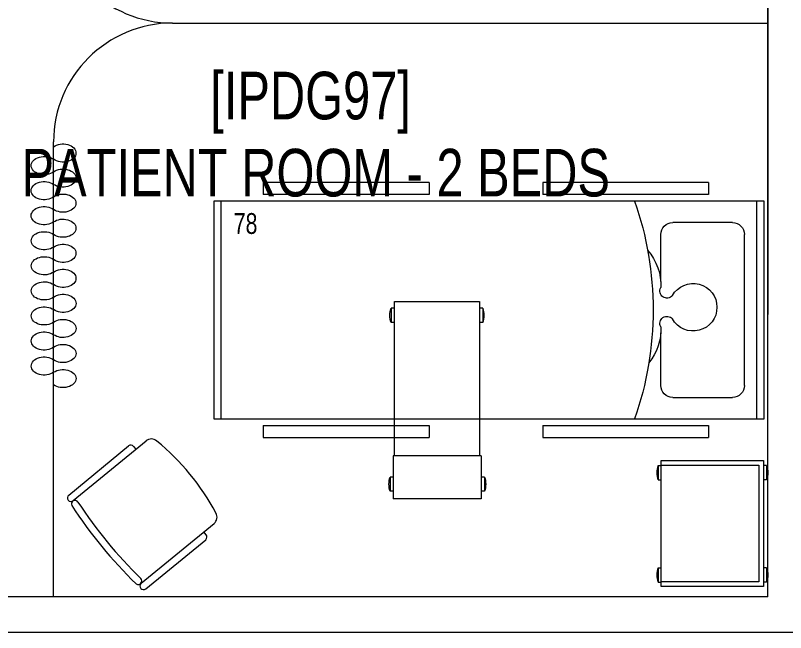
# Model space of a CAD drawing. Header units: millimetres. Extents: x 26027 to 581921, y 7230 to 233891.
# Drawn here: x 495561 to 498797, y 166210 to 168805 of the extents above; entities that cross this region are included whole.
import ezdxf

# ---------------------------------------------------------------- set-up
doc = ezdxf.new("R2010")
doc.units = ezdxf.units.MM
doc.header["$LTSCALE"] = 5
for name, color, linetype, lineweight in [('72_EGR_BASE_TEXT', 7, 'Continuous', 5), ('Medical Equipment and Furniture', 163, 'Continuous', 0), ('Medical Equipment and Furniture1', 163, 'Continuous', 5), ('Walls', 32, 'Continuous', 5)]:
    doc.layers.add(name, color=color, linetype=linetype, lineweight=lineweight)
doc.styles.add('X3G_ENTITY_257CFD', font='swisscl.ttf', dxfattribs={"height": 200})
doc.styles.add('X3G_ENTITY_2587EA', font='swisscl.ttf', dxfattribs={"height": 200})

# ---------------------------------------------------------------- blocks, each defined once
blk = doc.blocks.new('Hospital Bed')
at = {"layer": 'Medical Equipment and Furniture1'}
for p, q in [((38.338, -101.6315, 0), (38.338, -101.6815, 0)), ((38.338, -101.6315, 0), (39.0347, -101.6315, 0)), ((39.0347, -101.6315, 0), (39.0347, -101.6815, 0)), ((39.5123, -101.6315, 0), (40.209, -101.6315, 0)), ((39.5123, -101.6315, 0), (39.5123, -101.6815, 0)), ((40.209, -101.6315, 0), (40.209, -101.6815, 0)), ((38.338, -101.6815, 0), (39.0347, -101.6815, 0)), ((39.5123, -101.6815, 0), (40.209, -101.6815, 0)), ((38.105, -102.6245, 0), (38.105, -101.7101, 0)), ((38.105, -101.7101, 0), (40.4164, -101.7101, 0)), ((38.135, -102.6245, 0), (38.135, -101.7101, 0)), ((40.3864, -101.7101, 0), (40.3864, -102.6245, 0)), ((40.4164, -101.7101, 0), (40.4164, -102.6245, 0)), ((38.2374, -101.7997, 0), (38.4887, -101.7997, 0)), ((38.1874, -102.485, 0), (38.1874, -101.8497, 0)), ((38.5387, -102.0476, 0), (38.5387, -101.8497, 0)), ((38.5387, -102.485, 0), (38.5387, -102.264, 0)), ((38.4887, -102.535, 0), (38.2374, -102.535, 0)), ((40.4164, -102.6245, 0), (38.105, -102.6245, 0)), ((38.338, -102.6532, 0), (38.338, -102.7032, 0)), ((39.0347, -102.6532, 0), (38.338, -102.6532, 0)), ((39.0347, -102.6532, 0), (39.0347, -102.7032, 0)), ((40.209, -102.6532, 0), (39.5123, -102.6532, 0)), ((39.5123, -102.6532, 0), (39.5123, -102.7032, 0)), ((40.209, -102.6532, 0), (40.209, -102.7032, 0)), ((39.0347, -102.7032, 0), (38.338, -102.7032, 0)), ((40.209, -102.7032, 0), (39.5123, -102.7032, 0))]:
    blk.add_line(p, q, dxfattribs=at)
at = {"layer": 'Medical Equipment and Furniture1', "elevation": 0}
for points in [[(38.6489, -102.6245), (38.6489, -102.6245), (38.6489, -102.6245), (38.6489, -102.6245), (38.6489, -102.6245), (38.6489, -102.6245), (38.6489, -102.6245), (38.6489, -102.6245), (38.6489, -102.6245), (38.6489, -102.6245), (38.6489, -102.6245), (38.6489, -102.6245), (38.6489, -102.6245), (38.6489, -102.6245), (38.6489, -102.6245), (38.6489, -102.6245), (38.6489, -102.6245), (38.6489, -102.6245), (38.6489, -102.6245), (38.6489, -102.6245), (38.6489, -102.6245), (38.6489, -102.6245), (38.6489, -102.6245), (38.6489, -102.6245), (38.6489, -102.6245), (38.6489, -102.6245), (38.6489, -102.6245), (38.6489, -102.6245), (38.6489, -102.6245), (38.6489, -102.6245), (38.6489, -102.6245), (38.6489, -102.6245), (38.6489, -102.6245), (38.6489, -102.6245), (38.6489, -102.6245), (38.6489, -102.6245), (38.6489, -102.6245), (38.6489, -102.6245), (38.6489, -102.6245), (38.6489, -102.6245), (38.6489, -102.6245), (38.6489, -102.6245), (38.6489, -102.6245), (38.6489, -102.6245), (38.6489, -102.6245), (38.6489, -102.6245), (38.6489, -102.6245), (38.6489, -102.6245), (38.6489, -102.6245), (38.6489, -102.6245), (38.6489, -102.6245), (38.6489, -102.6245), (38.6489, -102.6245), (38.6489, -102.6245), (38.6489, -102.6245), (38.6489, -102.6245), (38.6489, -102.6245), (38.6489, -102.6245), (38.6489, -102.6245), (38.6489, -102.6245), (38.6489, -102.6245), (38.6489, -102.6245), (38.6489, -102.6245), (38.6489, -102.6245), (38.6489, -102.6245), (38.6489, -102.6245), (38.6489, -102.6245), (38.6489, -102.6245), (38.6489, -102.6245), (38.6489, -102.6245), (38.6489, -102.6245), (38.6489, -102.6245), (38.6489, -102.6245), (38.6489, -102.6245), (38.6489, -102.6245), (38.6489, -102.6245), (38.6489, -102.6245), (38.6489, -102.6245), (38.6489, -102.6245), (38.6489, -102.6245), (38.6489, -102.6245), (38.6489, -102.6245), (38.6489, -102.6245), (38.6489, -102.6245), (38.6489, -102.6245), (38.6489, -102.6245), (38.6489, -102.6245), (38.6489, -102.6245), (38.6489, -102.6245), (38.6489, -102.6245), (38.6489, -102.6245), (38.6489, -102.6245), (38.6489, -102.6245), (38.6489, -102.6245), (38.6489, -102.6245), (38.6489, -102.6245), (38.6489, -102.6245), (38.6489, -102.6245), (38.6489, -102.6245), (38.6489, -102.6245), (38.6489, -102.6245), (38.6489, -102.6245), (38.6489, -102.6245), (38.6489, -102.6245), (38.6489, -102.6245), (38.6489, -102.6245), (38.6489, -102.6245), (38.6489, -102.6245), (38.6489, -102.6245), (38.6489, -102.6245), (38.6489, -102.6245), (38.6489, -102.6245), (38.6489, -102.6245), (38.6489, -102.6245), (38.6489, -102.6245), (38.6489, -102.6245), (38.6489, -102.6245), (38.6489, -102.6245), (38.6489, -102.6245), (38.6489, -102.6245), (38.6489, -102.6245), (38.6489, -102.6245), (38.6489, -102.6245), (38.6489, -102.6245), (38.6489, -102.6245), (38.6489, -102.6245), (38.6489, -102.6245), (38.6489, -102.6245), (38.6489, -102.6245), (38.6489, -102.6245), (38.6489, -102.6245), (38.6489, -102.6245), (38.6489, -102.6245), (38.6489, -102.6245), (38.6489, -102.6245), (38.6489, -102.6245), (38.6489, -102.6245), (38.6489, -102.6245), (38.6489, -102.6245), (38.6489, -102.6245), (38.6489, -102.6245), (38.6489, -102.6245), (38.6489, -102.6245), (38.6489, -102.6245), (38.6489, -102.6245), (38.6489, -102.6245), (38.6489, -102.6245), (38.6489, -102.6245), (38.6489, -102.6245), (38.6489, -102.6245), (38.6489, -102.6245), (38.6489, -102.6245), (38.6489, -102.6245), (38.6489, -102.6245), (38.6489, -102.6245), (38.6489, -102.6245), (38.6489, -102.6245), (38.6489, -102.6245), (38.6489, -102.6245), (38.6489, -102.6245), (38.6489, -102.6245), (38.6489, -102.6245), (38.6489, -102.6245), (38.6489, -102.6245), (38.6489, -102.6245), (38.6489, -102.6245), (38.6489, -102.6245), (38.6489, -102.6245), (38.6489, -102.6245), (38.6489, -102.6245), (38.6489, -102.6245), (38.6489, -102.6245), (38.6489, -102.6245), (38.6489, -102.6245), (38.6489, -102.6245), (38.6489, -102.6245), (38.6489, -102.6245), (38.6489, -102.6245), (38.6489, -102.6245), (38.6489, -102.6245), (38.6489, -102.6245), (38.6489, -102.6245), (38.6489, -102.6245), (38.6489, -102.6245), (38.6489, -102.6245), (38.6489, -102.6245), (38.6489, -102.6245), (38.6489, -102.6245), (38.6489, -102.6245), (38.6489, -102.6245), (38.6489, -102.6245), (38.6489, -102.6245), (38.6489, -102.6245), (38.6489, -102.6245), (38.6489, -102.6245), (38.6489, -102.6245), (38.6489, -102.6245), (38.6489, -102.6245), (38.6489, -102.6245), (38.6489, -102.6245), (38.6489, -102.6245), (38.6489, -102.6245), (38.6489, -102.6245), (38.6489, -102.6245), (38.6489, -102.6245), (38.6489, -102.6245), (38.6489, -102.6245), (38.6489, -102.6245), (38.6489, -102.6245), (38.6489, -102.6245), (38.6489, -102.6245), (38.6489, -102.6245), (38.6489, -102.6245), (38.6489, -102.6245), (38.6489, -102.6245), (38.6489, -102.6245), (38.6489, -102.6245), (38.6489, -102.6245), (38.6489, -102.6245)], [(38.6489, -102.6245), (38.6489, -102.6245), (38.6489, -102.6245), (38.6489, -102.6245), (38.6489, -102.6245), (38.6489, -102.6245), (38.6489, -102.6245), (38.6489, -102.6245), (38.6489, -102.6245), (38.6489, -102.6245), (38.6489, -102.6245), (38.6489, -102.6245), (38.6489, -102.6245), (38.6489, -102.6245), (38.6489, -102.6245), (38.6489, -102.6245), (38.6489, -102.6245), (38.6489, -102.6245), (38.6489, -102.6245), (38.6489, -102.6245), (38.6489, -102.6245), (38.6489, -102.6245), (38.6489, -102.6245), (38.6489, -102.6245), (38.6489, -102.6245), (38.6489, -102.6245), (38.6489, -102.6245), (38.6489, -102.6245), (38.6489, -102.6245), (38.6489, -102.6245), (38.6489, -102.6245), (38.6489, -102.6245), (38.6489, -102.6245), (38.6489, -102.6245), (38.6489, -102.6245), (38.6489, -102.6245), (38.6489, -102.6245), (38.6489, -102.6245), (38.6489, -102.6245), (38.6489, -102.6245), (38.6489, -102.6245), (38.6489, -102.6245), (38.6489, -102.6245), (38.6489, -102.6245), (38.6489, -102.6245), (38.6489, -102.6245), (38.6489, -102.6245), (38.6489, -102.6245), (38.6489, -102.6245), (38.6489, -102.6245), (38.6489, -102.6245), (38.6489, -102.6245), (38.6489, -102.6245), (38.6489, -102.6245), (38.6489, -102.6245), (38.6489, -102.6245), (38.6489, -102.6245), (38.6489, -102.6245), (38.6489, -102.6245), (38.6489, -102.6245), (38.6489, -102.6245), (38.6489, -102.6245), (38.6489, -102.6245), (38.6489, -102.6245), (38.6489, -102.6245), (38.6489, -102.6245), (38.6489, -102.6245), (38.6489, -102.6245), (38.6489, -102.6245), (38.6489, -102.6245), (38.6489, -102.6245), (38.6489, -102.6245), (38.6489, -102.6245), (38.6489, -102.6245), (38.6489, -102.6245), (38.6489, -102.6245), (38.6489, -102.6245), (38.6489, -102.6245), (38.6489, -102.6245), (38.6489, -102.6245), (38.6489, -102.6245), (38.6489, -102.6245), (38.6489, -102.6245), (38.6489, -102.6245), (38.6489, -102.6245), (38.6489, -102.6245), (38.6489, -102.6245), (38.6489, -102.6245), (38.6489, -102.6245), (38.6489, -102.6245), (38.6489, -102.6245), (38.6489, -102.6245), (38.6489, -102.6245), (38.6489, -102.6245), (38.6489, -102.6245), (38.6489, -102.6245), (38.6489, -102.6245), (38.6489, -102.6245), (38.6489, -102.6245), (38.6489, -102.6245), (38.6489, -102.6245), (38.6489, -102.6245), (38.6489, -102.6245), (38.6489, -102.6245), (38.6489, -102.6245), (38.6489, -102.6245), (38.6489, -102.6245), (38.6489, -102.6245), (38.6489, -102.6245), (38.6489, -102.6245), (38.6489, -102.6245), (38.6489, -102.6245), (38.6489, -102.6245), (38.6489, -102.6245), (38.6489, -102.6245), (38.6489, -102.6245), (38.6489, -102.6245), (38.6489, -102.6245), (38.6489, -102.6245), (38.6489, -102.6245), (38.6489, -102.6245), (38.6489, -102.6245), (38.6489, -102.6245), (38.6489, -102.6245), (38.6489, -102.6245), (38.6489, -102.6245), (38.6489, -102.6245), (38.6489, -102.6245), (38.6489, -102.6245), (38.6489, -102.6245), (38.6489, -102.6245), (38.6489, -102.6245), (38.6489, -102.6245), (38.6489, -102.6245), (38.6489, -102.6245), (38.6489, -102.6245), (38.6489, -102.6245), (38.6489, -102.6245), (38.6489, -102.6245), (38.6489, -102.6245), (38.6489, -102.6245), (38.6489, -102.6245), (38.6489, -102.6245), (38.6489, -102.6245), (38.6489, -102.6245), (38.6489, -102.6245), (38.6489, -102.6245), (38.6489, -102.6245), (38.6489, -102.6245), (38.6489, -102.6245), (38.6489, -102.6245), (38.6489, -102.6245), (38.6489, -102.6245), (38.6489, -102.6245), (38.6489, -102.6245), (38.6489, -102.6245), (38.6489, -102.6245), (38.6489, -102.6245), (38.6489, -102.6245), (38.6489, -102.6245), (38.6489, -102.6245), (38.6489, -102.6245), (38.6489, -102.6245), (38.6489, -102.6245), (38.6489, -102.6245), (38.6489, -102.6245), (38.6489, -102.6245), (38.6489, -102.6245), (38.6489, -102.6245), (38.6489, -102.6245), (38.6489, -102.6245), (38.6489, -102.6245), (38.6489, -102.6245), (38.6489, -102.6245), (38.6489, -102.6245), (38.6489, -102.6245), (38.6489, -102.6245), (38.6489, -102.6245), (38.6489, -102.6245), (38.6489, -102.6245), (38.6489, -102.6245), (38.6489, -102.6245), (38.6489, -102.6245), (38.6489, -102.6245), (38.6489, -102.6245), (38.6489, -102.6245), (38.6489, -102.6245), (38.6489, -102.6245), (38.6489, -102.6245), (38.6489, -102.6245), (38.6489, -102.6245), (38.6489, -102.6245), (38.6489, -102.6245), (38.6489, -102.6245), (38.6489, -102.6245), (38.6489, -102.6245), (38.6489, -102.6245), (38.6489, -102.6245), (38.6489, -102.6245), (38.6489, -102.6245), (38.6489, -102.6245), (38.6489, -102.6245), (38.6489, -102.6245), (38.6489, -102.6245), (38.6489, -102.6245), (38.6489, -102.6245), (38.6489, -102.6245), (38.6489, -102.6245), (38.6489, -102.6245), (38.6489, -102.6245), (38.6489, -102.6245), (38.6489, -102.6245), (38.6489, -102.6245), (38.6489, -102.6245)], [(38.6489, -102.6245), (38.6489, -102.6245), (38.6489, -102.6245), (38.6489, -102.6245), (38.6489, -102.6245), (38.6489, -102.6245), (38.6489, -102.6245), (38.6489, -102.6245), (38.6489, -102.6245), (38.6489, -102.6245), (38.6489, -102.6245), (38.6489, -102.6245), (38.6489, -102.6245), (38.6489, -102.6245), (38.6489, -102.6245), (38.6489, -102.6245), (38.6489, -102.6245), (38.6489, -102.6245), (38.6489, -102.6245), (38.6489, -102.6245), (38.6489, -102.6245), (38.6489, -102.6245), (38.6489, -102.6245), (38.6489, -102.6245), (38.6489, -102.6245), (38.6489, -102.6245), (38.6489, -102.6245), (38.6489, -102.6245), (38.6489, -102.6245), (38.6489, -102.6245), (38.6489, -102.6245), (38.6489, -102.6245), (38.6489, -102.6245), (38.6489, -102.6245), (38.6489, -102.6245), (38.6489, -102.6245), (38.6489, -102.6245), (38.6489, -102.6245), (38.6489, -102.6245), (38.6489, -102.6245), (38.6489, -102.6245), (38.6489, -102.6245), (38.6489, -102.6245), (38.6489, -102.6245), (38.6489, -102.6245), (38.6489, -102.6245), (38.6489, -102.6245), (38.6489, -102.6245), (38.6489, -102.6245), (38.6489, -102.6245), (38.6489, -102.6245), (38.6489, -102.6245), (38.6489, -102.6245), (38.6489, -102.6245), (38.6489, -102.6245), (38.6489, -102.6245), (38.6489, -102.6245), (38.6489, -102.6245), (38.6489, -102.6245), (38.6489, -102.6245), (38.6489, -102.6245), (38.6489, -102.6245), (38.6489, -102.6245), (38.6489, -102.6245), (38.6489, -102.6245), (38.6489, -102.6245), (38.6489, -102.6245), (38.6489, -102.6245), (38.6489, -102.6245), (38.6489, -102.6245), (38.6489, -102.6245), (38.6489, -102.6245), (38.6489, -102.6245), (38.6489, -102.6245), (38.6489, -102.6245), (38.6489, -102.6245), (38.6489, -102.6245), (38.6489, -102.6245), (38.6489, -102.6245), (38.6489, -102.6245), (38.6489, -102.6245), (38.6489, -102.6245), (38.6489, -102.6245), (38.6489, -102.6245), (38.6489, -102.6245), (38.6489, -102.6245), (38.6489, -102.6245), (38.6489, -102.6245), (38.6489, -102.6245), (38.6489, -102.6245), (38.6489, -102.6245), (38.6489, -102.6245), (38.6489, -102.6245), (38.6489, -102.6245), (38.6489, -102.6245), (38.6489, -102.6245), (38.6489, -102.6245), (38.6489, -102.6245), (38.6489, -102.6245), (38.6489, -102.6245), (38.6489, -102.6245), (38.6489, -102.6245), (38.6489, -102.6245), (38.6489, -102.6245), (38.6489, -102.6245), (38.6489, -102.6245), (38.6489, -102.6245), (38.6489, -102.6245), (38.6489, -102.6245), (38.6489, -102.6245), (38.6489, -102.6245), (38.6489, -102.6245), (38.6489, -102.6245), (38.6489, -102.6245), (38.6489, -102.6245), (38.6489, -102.6245), (38.6489, -102.6245), (38.6489, -102.6245), (38.6489, -102.6245), (38.6489, -102.6245), (38.6489, -102.6245), (38.6489, -102.6245), (38.6489, -102.6245), (38.6489, -102.6245), (38.6489, -102.6245), (38.6489, -102.6245), (38.6489, -102.6245), (38.6489, -102.6245), (38.6489, -102.6245), (38.6489, -102.6245), (38.6489, -102.6245), (38.6489, -102.6245), (38.6489, -102.6245), (38.6489, -102.6245), (38.6489, -102.6245), (38.6489, -102.6245), (38.6489, -102.6245), (38.6489, -102.6245), (38.6489, -102.6245), (38.6489, -102.6245), (38.6489, -102.6245), (38.6489, -102.6245), (38.6489, -102.6245), (38.6489, -102.6245), (38.6489, -102.6245), (38.6489, -102.6245), (38.6489, -102.6245), (38.6489, -102.6245), (38.6489, -102.6245), (38.6489, -102.6245), (38.6489, -102.6245), (38.6489, -102.6245), (38.6489, -102.6245), (38.6489, -102.6245), (38.6489, -102.6245), (38.6489, -102.6245), (38.6489, -102.6245), (38.6489, -102.6245), (38.6489, -102.6245), (38.6489, -102.6245), (38.6489, -102.6245), (38.6489, -102.6245), (38.6489, -102.6245), (38.6489, -102.6245), (38.6489, -102.6245), (38.6489, -102.6245), (38.6489, -102.6245), (38.6489, -102.6245), (38.6489, -102.6245), (38.6489, -102.6245), (38.6489, -102.6245), (38.6489, -102.6245), (38.6489, -102.6245), (38.6489, -102.6245), (38.6489, -102.6245), (38.6489, -102.6245), (38.6489, -102.6245), (38.6489, -102.6245), (38.6489, -102.6245), (38.6489, -102.6245), (38.6489, -102.6245), (38.6489, -102.6245), (38.6489, -102.6245), (38.6489, -102.6245), (38.6489, -102.6245), (38.6489, -102.6245), (38.6489, -102.6245), (38.6489, -102.6245), (38.6489, -102.6245), (38.6489, -102.6245), (38.6489, -102.6245), (38.6489, -102.6245), (38.6489, -102.6245), (38.6489, -102.6245), (38.6489, -102.6245), (38.6489, -102.6245), (38.6489, -102.6245), (38.6489, -102.6245), (38.6489, -102.6245), (38.6489, -102.6245), (38.6489, -102.6245), (38.6489, -102.6245), (38.6489, -102.6245), (38.6489, -102.6245), (38.6489, -102.6245), (38.6489, -102.6245), (38.6489, -102.6245), (38.6489, -102.6245), (38.6489, -102.6245), (38.6489, -102.6245), (38.6489, -102.6245), (38.6489, -102.6245), (38.6489, -102.6245), (38.6489, -102.6245), (38.6489, -102.6245), (38.6489, -102.6245), (38.6489, -102.6245), (38.6489, -102.6245), (38.6489, -102.6245), (38.6489, -102.6245), (38.6489, -102.6245), (38.6489, -102.6245), (38.6489, -102.6245), (38.6489, -102.6245), (38.6489, -102.6245), (38.6489, -102.6245), (38.6489, -102.6245), (38.6489, -102.6245), (38.6489, -102.6245), (38.6489, -102.6245), (38.6489, -102.6245), (38.6489, -102.6245), (38.6489, -102.6245), (38.6489, -102.6245), (38.6489, -102.6245), (38.6489, -102.6245), (38.6489, -102.6245), (38.6489, -102.6245), (38.6489, -102.6245), (38.6489, -102.6245), (38.6489, -102.6245), (38.6489, -102.6245), (38.6489, -102.6245), (38.6489, -102.6245), (38.6489, -102.6245), (38.6489, -102.6245), (38.6489, -102.6245), (38.6489, -102.6245), (38.6489, -102.6245), (38.6489, -102.6245), (38.6489, -102.6245), (38.6489, -102.6245), (38.6489, -102.6245), (38.6489, -102.6245), (38.6489, -102.6245), (38.6489, -102.6245), (38.6489, -102.6245), (38.6489, -102.6245), (38.6489, -102.6245), (38.6489, -102.6245), (38.6489, -102.6245), (38.6489, -102.6245), (38.6489, -102.6245), (38.6489, -102.6245), (38.6489, -102.6245), (38.6489, -102.6245), (38.6489, -102.6245), (38.6489, -102.6245), (38.6489, -102.6245), (38.6489, -102.6245), (38.6489, -102.6245), (38.6489, -102.6245), (38.6489, -102.6245), (38.6489, -102.6245), (38.6489, -102.6245), (38.6489, -102.6245), (38.6489, -102.6245)]]:
    blk.add_lwpolyline(points, close=True, dxfattribs=at)
for points in [[(38.6489, -102.6245), (38.6489, -102.6245), (38.6489, -102.6245), (38.6489, -102.6245), (38.6489, -102.6245), (38.6489, -102.6245), (38.6489, -102.6245), (38.6489, -102.6245)], [(38.6489, -102.6245), (38.6489, -102.6245), (38.6489, -102.6245), (38.6489, -102.6245), (38.6489, -102.6245), (38.6489, -102.6245), (38.6489, -102.6245), (38.6489, -102.6245), (38.6489, -102.6245), (38.6489, -102.6245), (38.6489, -102.6245), (38.6489, -102.6245), (38.6489, -102.6245), (38.6489, -102.6245), (38.6489, -102.6245), (38.6489, -102.6245), (38.6489, -102.6245), (38.6489, -102.6245), (38.6489, -102.6245), (38.6489, -102.6245), (38.6489, -102.6245), (38.6489, -102.6245), (38.6489, -102.6245), (38.6489, -102.6245), (38.6489, -102.6245), (38.6489, -102.6245), (38.6489, -102.6245), (38.6489, -102.6245), (38.6489, -102.6245), (38.6489, -102.6245), (38.6489, -102.6245), (38.6489, -102.6245), (38.6489, -102.6245), (38.6489, -102.6245), (38.6489, -102.6245), (38.6489, -102.6245), (38.6489, -102.6245), (38.6489, -102.6245), (38.6489, -102.6245), (38.6489, -102.6245), (38.6489, -102.6245), (38.6489, -102.6245), (38.6489, -102.6245), (38.6489, -102.6245), (38.6489, -102.6245), (38.6489, -102.6245), (38.6489, -102.6245), (38.6489, -102.6245), (38.6489, -102.6245), (38.6489, -102.6245), (38.6489, -102.6245), (38.6489, -102.6245), (38.6489, -102.6245), (38.6489, -102.6245), (38.6489, -102.6245), (38.6489, -102.6245), (38.6489, -102.6245), (38.6489, -102.6245), (38.6489, -102.6245), (38.6489, -102.6245), (38.6489, -102.6245), (38.6489, -102.6245), (38.6489, -102.6245), (38.6489, -102.6245), (38.6489, -102.6245), (38.6489, -102.6245), (38.6489, -102.6245), (38.6489, -102.6245), (38.6489, -102.6245), (38.6489, -102.6245), (38.6489, -102.6245), (38.6489, -102.6245), (38.6489, -102.6245), (38.6489, -102.6245), (38.6489, -102.6245), (38.6489, -102.6245), (38.6489, -102.6245), (38.6489, -102.6245), (38.6489, -102.6245), (38.6489, -102.6245), (38.6489, -102.6245), (38.6489, -102.6245), (38.6489, -102.6245), (38.6489, -102.6245), (38.6489, -102.6245), (38.6489, -102.6245), (38.6489, -102.6245), (38.6489, -102.6245), (38.6489, -102.6245), (38.6489, -102.6245), (38.6489, -102.6245), (38.6489, -102.6245), (38.6489, -102.6245), (38.6489, -102.6245), (38.6489, -102.6245), (38.6489, -102.6245), (38.6489, -102.6245), (38.6489, -102.6245), (38.6489, -102.6245), (38.6489, -102.6245), (38.6489, -102.6245), (38.6489, -102.6245), (38.6489, -102.6245), (38.6489, -102.6245), (38.6489, -102.6245), (38.6489, -102.6245), (38.6489, -102.6245), (38.6489, -102.6245), (38.6489, -102.6245), (38.6489, -102.6245), (38.6489, -102.6245)], [(38.6489, -102.6245), (38.6489, -102.6245), (38.6489, -102.6245), (38.6489, -102.6245), (38.6489, -102.6245), (38.6489, -102.6245), (38.6489, -102.6245), (38.6489, -102.6245), (38.6489, -102.6245), (38.6489, -102.6245), (38.6489, -102.6245), (38.6489, -102.6245), (38.6489, -102.6245), (38.6489, -102.6245), (38.6489, -102.6245), (38.6489, -102.6245), (38.6489, -102.6245)], [(38.6489, -102.6245), (38.6489, -102.6245), (38.6489, -102.6245), (38.6489, -102.6245), (38.6489, -102.6245), (38.6489, -102.6245), (38.6489, -102.6245)], [(38.6489, -102.6245), (38.6489, -102.6245), (38.6489, -102.6245), (38.6489, -102.6245), (38.6489, -102.6245), (38.6489, -102.6245), (38.6489, -102.6245), (38.6489, -102.6245), (38.6489, -102.6245), (38.6489, -102.6245), (38.6489, -102.6245), (38.6489, -102.6245)], [(38.6489, -102.6245), (38.6489, -102.6245), (38.6489, -102.6245), (38.6489, -102.6245), (38.6489, -102.6245), (38.6489, -102.6245), (38.6489, -102.6245), (38.6489, -102.6245), (38.6489, -102.6245), (38.6489, -102.6245), (38.6489, -102.6245), (38.6489, -102.6245), (38.6489, -102.6245), (38.6489, -102.6245), (38.6489, -102.6245), (38.6489, -102.6245), (38.6489, -102.6245), (38.6489, -102.6245), (38.6489, -102.6245), (38.6489, -102.6245), (38.6489, -102.6245), (38.6489, -102.6245), (38.6489, -102.6245), (38.6489, -102.6245), (38.6489, -102.6245), (38.6489, -102.6245), (38.6489, -102.6245), (38.6489, -102.6245), (38.6489, -102.6245), (38.6489, -102.6245), (38.6489, -102.6245), (38.6489, -102.6245), (38.6489, -102.6245), (38.6489, -102.6245), (38.6489, -102.6245), (38.6489, -102.6245), (38.6489, -102.6245), (38.6489, -102.6245), (38.6489, -102.6245), (38.6489, -102.6245), (38.6489, -102.6245), (38.6489, -102.6245), (38.6489, -102.6245), (38.6489, -102.6245), (38.6489, -102.6245), (38.6489, -102.6245), (38.6489, -102.6245), (38.6489, -102.6245), (38.6489, -102.6245), (38.6489, -102.6245), (38.6489, -102.6245), (38.6489, -102.6245), (38.6489, -102.6245), (38.6489, -102.6245), (38.6489, -102.6245), (38.6489, -102.6245), (38.6489, -102.6245), (38.6489, -102.6245), (38.6489, -102.6245), (38.6489, -102.6245), (38.6489, -102.6245), (38.6489, -102.6245), (38.6489, -102.6245), (38.6489, -102.6245), (38.6489, -102.6245), (38.6489, -102.6245), (38.6489, -102.6245), (38.6489, -102.6245), (38.6489, -102.6245), (38.6489, -102.6245), (38.6489, -102.6245), (38.6489, -102.6245), (38.6489, -102.6245), (38.6489, -102.6245), (38.6489, -102.6245), (38.6489, -102.6245), (38.6489, -102.6245), (38.6489, -102.6245), (38.6489, -102.6245), (38.6489, -102.6245), (38.6489, -102.6245), (38.6489, -102.6245), (38.6489, -102.6245), (38.6489, -102.6245), (38.6489, -102.6245), (38.6489, -102.6245), (38.6489, -102.6245), (38.6489, -102.6245), (38.6489, -102.6245)], [(38.6489, -102.6245), (38.6489, -102.6245), (38.6489, -102.6245), (38.6489, -102.6245), (38.6489, -102.6245), (38.6489, -102.6245), (38.6489, -102.6245), (38.6489, -102.6245), (38.6489, -102.6245), (38.6489, -102.6245), (38.6489, -102.6245), (38.6489, -102.6245), (38.6489, -102.6245), (38.6489, -102.6245), (38.6489, -102.6245), (38.6489, -102.6245), (38.6489, -102.6245), (38.6489, -102.6245), (38.6489, -102.6245), (38.6489, -102.6245), (38.6489, -102.6245), (38.6489, -102.6245), (38.6489, -102.6245), (38.6489, -102.6245), (38.6489, -102.6245), (38.6489, -102.6245), (38.6489, -102.6245), (38.6489, -102.6245), (38.6489, -102.6245), (38.6489, -102.6245), (38.6489, -102.6245), (38.6489, -102.6245), (38.6489, -102.6245), (38.6489, -102.6245), (38.6489, -102.6245), (38.6489, -102.6245), (38.6489, -102.6245), (38.6489, -102.6245), (38.6489, -102.6245), (38.6489, -102.6245), (38.6489, -102.6245), (38.6489, -102.6245), (38.6489, -102.6245), (38.6489, -102.6245), (38.6489, -102.6245), (38.6489, -102.6245), (38.6489, -102.6245), (38.6489, -102.6245), (38.6489, -102.6245), (38.6489, -102.6245), (38.6489, -102.6245), (38.6489, -102.6245), (38.6489, -102.6245), (38.6489, -102.6245)], [(38.6489, -102.6245), (38.6489, -102.6245), (38.6489, -102.6245), (38.6489, -102.6245), (38.6489, -102.6245), (38.6489, -102.6245), (38.6489, -102.6245), (38.6489, -102.6245), (38.6489, -102.6245), (38.6489, -102.6245)], [(38.6489, -102.6245), (38.6489, -102.6245), (38.6489, -102.6245), (38.6489, -102.6245), (38.6489, -102.6245), (38.6489, -102.6245), (38.6489, -102.6245), (38.6489, -102.6245), (38.6489, -102.6245), (38.6489, -102.6245)], [(38.6489, -102.6245), (38.6489, -102.6245), (38.6489, -102.6245), (38.6489, -102.6245), (38.6489, -102.6245), (38.6489, -102.6245), (38.6489, -102.6245), (38.6489, -102.6245), (38.6489, -102.6245), (38.6489, -102.6245), (38.6489, -102.6245), (38.6489, -102.6245), (38.6489, -102.6245), (38.6489, -102.6245), (38.6489, -102.6245)], [(38.6489, -102.6245), (38.6489, -102.6245), (38.6489, -102.6245), (38.6489, -102.6245), (38.6489, -102.6245), (38.6489, -102.6245), (38.6489, -102.6245), (38.6489, -102.6245), (38.6489, -102.6245), (38.6489, -102.6245)], [(38.6489, -102.6245), (38.6489, -102.6245), (38.6489, -102.6245), (38.6489, -102.6245), (38.6489, -102.6245), (38.6489, -102.6245), (38.6489, -102.6245)], [(38.6489, -102.6245), (38.6489, -102.6245), (38.6489, -102.6245), (38.6489, -102.6245), (38.6489, -102.6245), (38.6489, -102.6245), (38.6489, -102.6245), (38.6489, -102.6245), (38.6489, -102.6245), (38.6489, -102.6245)], [(38.6489, -102.6245), (38.6489, -102.6245), (38.6489, -102.6245), (38.6489, -102.6245), (38.6489, -102.6245), (38.6489, -102.6245), (38.6489, -102.6245), (38.6489, -102.6245), (38.6489, -102.6245), (38.6489, -102.6245), (38.6489, -102.6245), (38.6489, -102.6245), (38.6489, -102.6245), (38.6489, -102.6245), (38.6489, -102.6245), (38.6489, -102.6245), (38.6489, -102.6245), (38.6489, -102.6245)], [(38.6489, -102.6245), (38.6489, -102.6245), (38.6489, -102.6245), (38.6489, -102.6245), (38.6489, -102.6245), (38.6489, -102.6245), (38.6489, -102.6245), (38.6489, -102.6245), (38.6489, -102.6245)]]:
    blk.add_lwpolyline(points, dxfattribs=at)
at = {"layer": 'Medical Equipment and Furniture1'}
for centre, radius, start, end in [((39.9488, -102.1673, 0), 1.378, 160.6222, 199.3778), ((38.2374, -101.8497, 0), 0.05, 90, 180), ((38.4887, -101.8497, 0), 0.05, 0, 90), ((38.7578, -102.0625, 0), 0.2195, 138.2973, 182.816), ((38.4026, -102.1558, 0), 0.1, 29.3037, 330.6963), ((38.5126, -102.0878, 0), 0.0297, 220.0437, 29.1003), ((38.5126, -102.2238, 0), 0.0297, 330.8997, 139.9563), ((38.7578, -102.2491, 0), 0.2195, 177.184, 219.6878), ((38.2374, -102.485, 0), 0.05, 180, 270), ((38.4887, -102.485, 0), 0.05, 270, 0)]:
    blk.add_arc(centre, radius, start, end, dxfattribs=at)
blk = doc.blocks.new('HF13963-P')
at = {"layer": 'Medical Equipment and Furniture1'}
for p, q in [((0.0915, 0.1995), (0.0315, 0.1995)), ((0.0315, 0.1995), (0.0315, 0.185)), ((0.0915, 0.1995), (0.0915, 0.185)), ((0.18, 0.185), (0, 0.185)), ((0, 0.185), (0, -0.185)), ((0.18, 0.185), (0.18, -0.185)), ((0.83, 0.1788), (0.18, 0.1788)), ((0.8007, 0.1919), (0.7407, 0.1919)), ((0.7407, 0.1919), (0.7407, 0.1788)), ((0.8007, 0.1919), (0.8007, 0.1788)), ((0.83, -0.1788), (0.83, 0.1788)), ((0.18, -0.185), (0, -0.185)), ((0.0315, -0.185), (0.0315, -0.1971)), ((0.0915, -0.185), (0.0915, -0.1971)), ((0.18, -0.1788), (0.83, -0.1788)), ((0.7407, -0.1788), (0.7407, -0.1933)), ((0.8007, -0.1933), (0.7407, -0.1933)), ((0.8007, -0.1788), (0.8007, -0.1933)), ((0.0915, -0.1971), (0.0315, -0.1971))]:
    blk.add_line(p, q, dxfattribs=at)
for centre, start, end in [((0.0615, 0.112), 71.0754, 108.9246), ((0.7707, 0.1044), 71.0754, 108.9246), ((0.7707, -0.1058), 251.0754, 288.9246), ((0.0615, -0.1096), 251.0754, 288.9246)]:
    blk.add_arc(centre, 0.0925, start, end, dxfattribs=at)
blk = doc.blocks.new('HF10531-P')
at = {"layer": 'Medical Equipment and Furniture1'}
for p, q in [((0.53, 0.43), (0, 0.43)), ((0, 0.43), (0, 0)), ((0.0791, 0.4424), (0.0191, 0.4424)), ((0.0191, 0.4424), (0.0191, 0.43)), ((0.0791, 0.4424), (0.0791, 0.43)), ((0.5086, 0.4424), (0.4486, 0.4424)), ((0.4486, 0.4424), (0.4486, 0.43)), ((0.5086, 0.4424), (0.5086, 0.43)), ((0.53, 0), (0.53, 0.43)), ((0.51, 0.41), (0.02, 0.41)), ((0.02, 0.41), (0.02, 0)), ((0.51, 0), (0.51, 0.41)), ((0, 0), (0.53, 0)), ((0.0191, -0.0124), (0.0191, 0)), ((0.0791, -0.0124), (0.0791, 0)), ((0.4486, -0.0124), (0.4486, 0)), ((0.5086, -0.0124), (0.5086, 0)), ((0.0791, -0.0124), (0.0191, -0.0124)), ((0.5086, -0.0124), (0.4486, -0.0124))]:
    blk.add_line(p, q, dxfattribs=at)
for points in [[(0.02, 0.41), (0.02, 0.41), (0.02, 0.41), (0.02, 0.41), (0.02, 0.41), (0.02, 0.41), (0.02, 0.41), (0.02, 0.41), (0.02, 0.41), (0.02, 0.41), (0.02, 0.41), (0.02, 0.41), (0.02, 0.41), (0.02, 0.41), (0.02, 0.41), (0.02, 0.41), (0.02, 0.41), (0.02, 0.41), (0.02, 0.41), (0.02, 0.41), (0.02, 0.41), (0.02, 0.41), (0.02, 0.41), (0.02, 0.41), (0.02, 0.41), (0.02, 0.41), (0.02, 0.41), (0.02, 0.41), (0.02, 0.41), (0.02, 0.41), (0.02, 0.41), (0.02, 0.41), (0.02, 0.41), (0.02, 0.41), (0.02, 0.41), (0.02, 0.41), (0.02, 0.41), (0.02, 0.41), (0.02, 0.41), (0.02, 0.41), (0.02, 0.41), (0.02, 0.41), (0.02, 0.41), (0.02, 0.41), (0.02, 0.41), (0.02, 0.41), (0.02, 0.41), (0.02, 0.41), (0.02, 0.41), (0.02, 0.41), (0.02, 0.41), (0.02, 0.41), (0.02, 0.41), (0.02, 0.41), (0.02, 0.41), (0.02, 0.41), (0.02, 0.41), (0.02, 0.41), (0.02, 0.41), (0.02, 0.41), (0.02, 0.41), (0.02, 0.41), (0.02, 0.41), (0.02, 0.41), (0.02, 0.41), (0.02, 0.41), (0.02, 0.41), (0.02, 0.41), (0.02, 0.41), (0.02, 0.41), (0.02, 0.41), (0.02, 0.41), (0.02, 0.41), (0.02, 0.41), (0.02, 0.41), (0.02, 0.41), (0.02, 0.41), (0.02, 0.41), (0.02, 0.41), (0.02, 0.41), (0.02, 0.41), (0.02, 0.41), (0.02, 0.41), (0.02, 0.41), (0.02, 0.41), (0.02, 0.41), (0.02, 0.41), (0.02, 0.41), (0.02, 0.41), (0.02, 0.41), (0.02, 0.41), (0.02, 0.41), (0.02, 0.41), (0.02, 0.41), (0.02, 0.41), (0.02, 0.41), (0.02, 0.41), (0.02, 0.41), (0.02, 0.41), (0.02, 0.41), (0.02, 0.41), (0.02, 0.41), (0.02, 0.41), (0.02, 0.41), (0.02, 0.41), (0.02, 0.41), (0.02, 0.41), (0.02, 0.41), (0.02, 0.41), (0.02, 0.41), (0.02, 0.41), (0.02, 0.41), (0.02, 0.41), (0.02, 0.41), (0.02, 0.41), (0.02, 0.41), (0.02, 0.41), (0.02, 0.41), (0.02, 0.41), (0.02, 0.41), (0.02, 0.41), (0.02, 0.41), (0.02, 0.41), (0.02, 0.41), (0.02, 0.41), (0.02, 0.41), (0.02, 0.41), (0.02, 0.41), (0.02, 0.41), (0.02, 0.41), (0.02, 0.41), (0.02, 0.41), (0.02, 0.41), (0.02, 0.41), (0.02, 0.41), (0.02, 0.41), (0.02, 0.41), (0.02, 0.41), (0.02, 0.41), (0.02, 0.41), (0.02, 0.41), (0.02, 0.41), (0.02, 0.41), (0.02, 0.41), (0.02, 0.41), (0.02, 0.41), (0.02, 0.41), (0.02, 0.41), (0.02, 0.41), (0.02, 0.41), (0.02, 0.41), (0.02, 0.41), (0.02, 0.41), (0.02, 0.41), (0.02, 0.41), (0.02, 0.41), (0.02, 0.41), (0.02, 0.41), (0.02, 0.41), (0.02, 0.41), (0.02, 0.41), (0.02, 0.41), (0.02, 0.41), (0.02, 0.41), (0.02, 0.41), (0.02, 0.41), (0.02, 0.41), (0.02, 0.41), (0.02, 0.41), (0.02, 0.41), (0.02, 0.41), (0.02, 0.41), (0.02, 0.41), (0.02, 0.41), (0.02, 0.41), (0.02, 0.41), (0.02, 0.41), (0.02, 0.41), (0.02, 0.41), (0.02, 0.41), (0.02, 0.41), (0.02, 0.41), (0.02, 0.41), (0.02, 0.41), (0.02, 0.41), (0.02, 0.41), (0.02, 0.41), (0.02, 0.41), (0.02, 0.41), (0.02, 0.41), (0.02, 0.41), (0.02, 0.41), (0.02, 0.41), (0.02, 0.41), (0.02, 0.41), (0.02, 0.41), (0.02, 0.41), (0.02, 0.41), (0.02, 0.41), (0.02, 0.41), (0.02, 0.41), (0.02, 0.41), (0.02, 0.41), (0.02, 0.41), (0.02, 0.41), (0.02, 0.41), (0.02, 0.41), (0.02, 0.41), (0.02, 0.41), (0.02, 0.41), (0.02, 0.41), (0.02, 0.41), (0.02, 0.41), (0.02, 0.41), (0.02, 0.41), (0.02, 0.41), (0.02, 0.41), (0.02, 0.41), (0.02, 0.41)], [(0.02, 0.41), (0.02, 0.41), (0.02, 0.41), (0.02, 0.41), (0.02, 0.41), (0.02, 0.41), (0.02, 0.41), (0.02, 0.41), (0.02, 0.41), (0.02, 0.41), (0.02, 0.41), (0.02, 0.41), (0.02, 0.41), (0.02, 0.41), (0.02, 0.41), (0.02, 0.41), (0.02, 0.41), (0.02, 0.41), (0.02, 0.41), (0.02, 0.41), (0.02, 0.41), (0.02, 0.41), (0.02, 0.41), (0.02, 0.41), (0.02, 0.41), (0.02, 0.41), (0.02, 0.41), (0.02, 0.41), (0.02, 0.41), (0.02, 0.41), (0.02, 0.41), (0.02, 0.41), (0.02, 0.41), (0.02, 0.41), (0.02, 0.41), (0.02, 0.41), (0.02, 0.41), (0.02, 0.41), (0.02, 0.41), (0.02, 0.41), (0.02, 0.41), (0.02, 0.41), (0.02, 0.41), (0.02, 0.41), (0.02, 0.41), (0.02, 0.41), (0.02, 0.41), (0.02, 0.41), (0.02, 0.41), (0.02, 0.41), (0.02, 0.41), (0.02, 0.41), (0.02, 0.41), (0.02, 0.41), (0.02, 0.41), (0.02, 0.41), (0.02, 0.41), (0.02, 0.41), (0.02, 0.41), (0.02, 0.41), (0.02, 0.41), (0.02, 0.41), (0.02, 0.41), (0.02, 0.41), (0.02, 0.41), (0.02, 0.41), (0.02, 0.41), (0.02, 0.41), (0.02, 0.41), (0.02, 0.41), (0.02, 0.41), (0.02, 0.41), (0.02, 0.41), (0.02, 0.41), (0.02, 0.41), (0.02, 0.41), (0.02, 0.41), (0.02, 0.41), (0.02, 0.41), (0.02, 0.41), (0.02, 0.41), (0.02, 0.41), (0.02, 0.41), (0.02, 0.41), (0.02, 0.41), (0.02, 0.41), (0.02, 0.41), (0.02, 0.41), (0.02, 0.41), (0.02, 0.41), (0.02, 0.41), (0.02, 0.41), (0.02, 0.41), (0.02, 0.41), (0.02, 0.41), (0.02, 0.41), (0.02, 0.41), (0.02, 0.41), (0.02, 0.41), (0.02, 0.41), (0.02, 0.41), (0.02, 0.41), (0.02, 0.41), (0.02, 0.41), (0.02, 0.41), (0.02, 0.41), (0.02, 0.41), (0.02, 0.41), (0.02, 0.41), (0.02, 0.41), (0.02, 0.41), (0.02, 0.41), (0.02, 0.41), (0.02, 0.41), (0.02, 0.41), (0.02, 0.41), (0.02, 0.41), (0.02, 0.41), (0.02, 0.41), (0.02, 0.41), (0.02, 0.41), (0.02, 0.41), (0.02, 0.41), (0.02, 0.41), (0.02, 0.41), (0.02, 0.41), (0.02, 0.41), (0.02, 0.41), (0.02, 0.41), (0.02, 0.41), (0.02, 0.41), (0.02, 0.41), (0.02, 0.41), (0.02, 0.41), (0.02, 0.41), (0.02, 0.41), (0.02, 0.41), (0.02, 0.41), (0.02, 0.41), (0.02, 0.41), (0.02, 0.41), (0.02, 0.41), (0.02, 0.41), (0.02, 0.41), (0.02, 0.41), (0.02, 0.41), (0.02, 0.41), (0.02, 0.41), (0.02, 0.41), (0.02, 0.41), (0.02, 0.41), (0.02, 0.41), (0.02, 0.41), (0.02, 0.41), (0.02, 0.41), (0.02, 0.41), (0.02, 0.41), (0.02, 0.41), (0.02, 0.41), (0.02, 0.41), (0.02, 0.41), (0.02, 0.41), (0.02, 0.41), (0.02, 0.41), (0.02, 0.41), (0.02, 0.41), (0.02, 0.41), (0.02, 0.41), (0.02, 0.41), (0.02, 0.41), (0.02, 0.41), (0.02, 0.41), (0.02, 0.41), (0.02, 0.41), (0.02, 0.41), (0.02, 0.41), (0.02, 0.41), (0.02, 0.41), (0.02, 0.41), (0.02, 0.41), (0.02, 0.41), (0.02, 0.41), (0.02, 0.41), (0.02, 0.41), (0.02, 0.41), (0.02, 0.41), (0.02, 0.41), (0.02, 0.41), (0.02, 0.41), (0.02, 0.41), (0.02, 0.41), (0.02, 0.41), (0.02, 0.41), (0.02, 0.41), (0.02, 0.41), (0.02, 0.41), (0.02, 0.41), (0.02, 0.41), (0.02, 0.41), (0.02, 0.41), (0.02, 0.41), (0.02, 0.41), (0.02, 0.41), (0.02, 0.41), (0.02, 0.41), (0.02, 0.41), (0.02, 0.41), (0.02, 0.41), (0.02, 0.41), (0.02, 0.41), (0.02, 0.41), (0.02, 0.41), (0.02, 0.41), (0.02, 0.41)], [(0.02, 0.41), (0.02, 0.41), (0.02, 0.41), (0.02, 0.41), (0.02, 0.41), (0.02, 0.41), (0.02, 0.41), (0.02, 0.41), (0.02, 0.41), (0.02, 0.41), (0.02, 0.41), (0.02, 0.41), (0.02, 0.41), (0.02, 0.41), (0.02, 0.41), (0.02, 0.41), (0.02, 0.41), (0.02, 0.41), (0.02, 0.41), (0.02, 0.41), (0.02, 0.41), (0.02, 0.41), (0.02, 0.41), (0.02, 0.41), (0.02, 0.41), (0.02, 0.41), (0.02, 0.41), (0.02, 0.41), (0.02, 0.41), (0.02, 0.41), (0.02, 0.41), (0.02, 0.41), (0.02, 0.41), (0.02, 0.41), (0.02, 0.41), (0.02, 0.41), (0.02, 0.41), (0.02, 0.41), (0.02, 0.41), (0.02, 0.41), (0.02, 0.41), (0.02, 0.41), (0.02, 0.41), (0.02, 0.41), (0.02, 0.41), (0.02, 0.41), (0.02, 0.41), (0.02, 0.41), (0.02, 0.41), (0.02, 0.41), (0.02, 0.41), (0.02, 0.41), (0.02, 0.41), (0.02, 0.41), (0.02, 0.41), (0.02, 0.41), (0.02, 0.41), (0.02, 0.41), (0.02, 0.41), (0.02, 0.41), (0.02, 0.41), (0.02, 0.41), (0.02, 0.41), (0.02, 0.41), (0.02, 0.41), (0.02, 0.41), (0.02, 0.41), (0.02, 0.41), (0.02, 0.41), (0.02, 0.41), (0.02, 0.41), (0.02, 0.41), (0.02, 0.41), (0.02, 0.41), (0.02, 0.41), (0.02, 0.41), (0.02, 0.41), (0.02, 0.41), (0.02, 0.41), (0.02, 0.41), (0.02, 0.41), (0.02, 0.41), (0.02, 0.41), (0.02, 0.41), (0.02, 0.41), (0.02, 0.41), (0.02, 0.41), (0.02, 0.41), (0.02, 0.41), (0.02, 0.41), (0.02, 0.41), (0.02, 0.41), (0.02, 0.41), (0.02, 0.41), (0.02, 0.41), (0.02, 0.41), (0.02, 0.41), (0.02, 0.41), (0.02, 0.41), (0.02, 0.41), (0.02, 0.41), (0.02, 0.41), (0.02, 0.41), (0.02, 0.41), (0.02, 0.41), (0.02, 0.41), (0.02, 0.41), (0.02, 0.41), (0.02, 0.41), (0.02, 0.41), (0.02, 0.41), (0.02, 0.41), (0.02, 0.41), (0.02, 0.41), (0.02, 0.41), (0.02, 0.41), (0.02, 0.41), (0.02, 0.41), (0.02, 0.41), (0.02, 0.41), (0.02, 0.41), (0.02, 0.41), (0.02, 0.41), (0.02, 0.41), (0.02, 0.41), (0.02, 0.41), (0.02, 0.41), (0.02, 0.41), (0.02, 0.41), (0.02, 0.41), (0.02, 0.41), (0.02, 0.41), (0.02, 0.41), (0.02, 0.41), (0.02, 0.41), (0.02, 0.41), (0.02, 0.41), (0.02, 0.41), (0.02, 0.41), (0.02, 0.41), (0.02, 0.41), (0.02, 0.41), (0.02, 0.41), (0.02, 0.41), (0.02, 0.41), (0.02, 0.41), (0.02, 0.41), (0.02, 0.41), (0.02, 0.41), (0.02, 0.41), (0.02, 0.41), (0.02, 0.41), (0.02, 0.41), (0.02, 0.41), (0.02, 0.41), (0.02, 0.41), (0.02, 0.41), (0.02, 0.41), (0.02, 0.41), (0.02, 0.41), (0.02, 0.41), (0.02, 0.41), (0.02, 0.41), (0.02, 0.41), (0.02, 0.41), (0.02, 0.41), (0.02, 0.41), (0.02, 0.41), (0.02, 0.41), (0.02, 0.41), (0.02, 0.41), (0.02, 0.41), (0.02, 0.41), (0.02, 0.41), (0.02, 0.41), (0.02, 0.41), (0.02, 0.41), (0.02, 0.41), (0.02, 0.41), (0.02, 0.41), (0.02, 0.41), (0.02, 0.41), (0.02, 0.41), (0.02, 0.41), (0.02, 0.41), (0.02, 0.41), (0.02, 0.41), (0.02, 0.41), (0.02, 0.41), (0.02, 0.41), (0.02, 0.41), (0.02, 0.41), (0.02, 0.41), (0.02, 0.41), (0.02, 0.41), (0.02, 0.41), (0.02, 0.41), (0.02, 0.41), (0.02, 0.41), (0.02, 0.41), (0.02, 0.41), (0.02, 0.41), (0.02, 0.41), (0.02, 0.41), (0.02, 0.41), (0.02, 0.41), (0.02, 0.41), (0.02, 0.41), (0.02, 0.41), (0.02, 0.41), (0.02, 0.41), (0.02, 0.41), (0.02, 0.41), (0.02, 0.41), (0.02, 0.41), (0.02, 0.41), (0.02, 0.41), (0.02, 0.41), (0.02, 0.41), (0.02, 0.41), (0.02, 0.41), (0.02, 0.41), (0.02, 0.41), (0.02, 0.41), (0.02, 0.41), (0.02, 0.41), (0.02, 0.41), (0.02, 0.41), (0.02, 0.41), (0.02, 0.41), (0.02, 0.41), (0.02, 0.41), (0.02, 0.41), (0.02, 0.41), (0.02, 0.41), (0.02, 0.41), (0.02, 0.41), (0.02, 0.41), (0.02, 0.41), (0.02, 0.41), (0.02, 0.41), (0.02, 0.41), (0.02, 0.41), (0.02, 0.41), (0.02, 0.41), (0.02, 0.41), (0.02, 0.41), (0.02, 0.41), (0.02, 0.41), (0.02, 0.41), (0.02, 0.41), (0.02, 0.41), (0.02, 0.41), (0.02, 0.41), (0.02, 0.41), (0.02, 0.41), (0.02, 0.41), (0.02, 0.41), (0.02, 0.41), (0.02, 0.41), (0.02, 0.41), (0.02, 0.41), (0.02, 0.41), (0.02, 0.41), (0.02, 0.41), (0.02, 0.41), (0.02, 0.41), (0.02, 0.41), (0.02, 0.41), (0.02, 0.41), (0.02, 0.41), (0.02, 0.41), (0.02, 0.41), (0.02, 0.41), (0.02, 0.41), (0.02, 0.41), (0.02, 0.41)]]:
    blk.add_lwpolyline(points, close=True, dxfattribs=at)
for points in [[(0.02, 0.41), (0.02, 0.41), (0.02, 0.41), (0.02, 0.41), (0.02, 0.41), (0.02, 0.41), (0.02, 0.41), (0.02, 0.41)], [(0.02, 0.41), (0.02, 0.41), (0.02, 0.41), (0.02, 0.41), (0.02, 0.41), (0.02, 0.41), (0.02, 0.41), (0.02, 0.41), (0.02, 0.41), (0.02, 0.41), (0.02, 0.41), (0.02, 0.41), (0.02, 0.41), (0.02, 0.41), (0.02, 0.41), (0.02, 0.41), (0.02, 0.41), (0.02, 0.41), (0.02, 0.41), (0.02, 0.41), (0.02, 0.41), (0.02, 0.41), (0.02, 0.41), (0.02, 0.41), (0.02, 0.41), (0.02, 0.41), (0.02, 0.41), (0.02, 0.41), (0.02, 0.41), (0.02, 0.41), (0.02, 0.41), (0.02, 0.41), (0.02, 0.41), (0.02, 0.41), (0.02, 0.41), (0.02, 0.41), (0.02, 0.41), (0.02, 0.41), (0.02, 0.41), (0.02, 0.41), (0.02, 0.41), (0.02, 0.41), (0.02, 0.41), (0.02, 0.41), (0.02, 0.41), (0.02, 0.41), (0.02, 0.41), (0.02, 0.41), (0.02, 0.41), (0.02, 0.41), (0.02, 0.41), (0.02, 0.41), (0.02, 0.41), (0.02, 0.41), (0.02, 0.41), (0.02, 0.41), (0.02, 0.41), (0.02, 0.41), (0.02, 0.41), (0.02, 0.41), (0.02, 0.41), (0.02, 0.41), (0.02, 0.41), (0.02, 0.41), (0.02, 0.41), (0.02, 0.41), (0.02, 0.41), (0.02, 0.41), (0.02, 0.41), (0.02, 0.41), (0.02, 0.41), (0.02, 0.41), (0.02, 0.41), (0.02, 0.41), (0.02, 0.41), (0.02, 0.41), (0.02, 0.41), (0.02, 0.41), (0.02, 0.41), (0.02, 0.41), (0.02, 0.41), (0.02, 0.41), (0.02, 0.41), (0.02, 0.41), (0.02, 0.41), (0.02, 0.41), (0.02, 0.41), (0.02, 0.41), (0.02, 0.41), (0.02, 0.41), (0.02, 0.41), (0.02, 0.41), (0.02, 0.41), (0.02, 0.41), (0.02, 0.41), (0.02, 0.41), (0.02, 0.41), (0.02, 0.41), (0.02, 0.41), (0.02, 0.41), (0.02, 0.41), (0.02, 0.41), (0.02, 0.41), (0.02, 0.41), (0.02, 0.41), (0.02, 0.41), (0.02, 0.41), (0.02, 0.41), (0.02, 0.41), (0.02, 0.41), (0.02, 0.41)], [(0.02, 0.41), (0.02, 0.41), (0.02, 0.41), (0.02, 0.41), (0.02, 0.41), (0.02, 0.41), (0.02, 0.41), (0.02, 0.41), (0.02, 0.41), (0.02, 0.41), (0.02, 0.41), (0.02, 0.41), (0.02, 0.41), (0.02, 0.41), (0.02, 0.41), (0.02, 0.41), (0.02, 0.41)], [(0.02, 0.41), (0.02, 0.41), (0.02, 0.41), (0.02, 0.41), (0.02, 0.41), (0.02, 0.41), (0.02, 0.41)], [(0.02, 0.41), (0.02, 0.41), (0.02, 0.41), (0.02, 0.41), (0.02, 0.41), (0.02, 0.41), (0.02, 0.41), (0.02, 0.41), (0.02, 0.41), (0.02, 0.41), (0.02, 0.41), (0.02, 0.41)], [(0.02, 0.41), (0.02, 0.41), (0.02, 0.41), (0.02, 0.41), (0.02, 0.41), (0.02, 0.41), (0.02, 0.41), (0.02, 0.41), (0.02, 0.41), (0.02, 0.41), (0.02, 0.41), (0.02, 0.41), (0.02, 0.41), (0.02, 0.41), (0.02, 0.41), (0.02, 0.41), (0.02, 0.41), (0.02, 0.41), (0.02, 0.41), (0.02, 0.41), (0.02, 0.41), (0.02, 0.41), (0.02, 0.41), (0.02, 0.41), (0.02, 0.41), (0.02, 0.41), (0.02, 0.41), (0.02, 0.41), (0.02, 0.41), (0.02, 0.41), (0.02, 0.41), (0.02, 0.41), (0.02, 0.41), (0.02, 0.41), (0.02, 0.41), (0.02, 0.41), (0.02, 0.41), (0.02, 0.41), (0.02, 0.41), (0.02, 0.41), (0.02, 0.41), (0.02, 0.41), (0.02, 0.41), (0.02, 0.41), (0.02, 0.41), (0.02, 0.41), (0.02, 0.41), (0.02, 0.41), (0.02, 0.41), (0.02, 0.41), (0.02, 0.41), (0.02, 0.41), (0.02, 0.41), (0.02, 0.41), (0.02, 0.41), (0.02, 0.41), (0.02, 0.41), (0.02, 0.41), (0.02, 0.41), (0.02, 0.41), (0.02, 0.41), (0.02, 0.41), (0.02, 0.41), (0.02, 0.41), (0.02, 0.41), (0.02, 0.41), (0.02, 0.41), (0.02, 0.41), (0.02, 0.41), (0.02, 0.41), (0.02, 0.41), (0.02, 0.41), (0.02, 0.41), (0.02, 0.41), (0.02, 0.41), (0.02, 0.41), (0.02, 0.41), (0.02, 0.41), (0.02, 0.41), (0.02, 0.41), (0.02, 0.41), (0.02, 0.41), (0.02, 0.41), (0.02, 0.41), (0.02, 0.41), (0.02, 0.41), (0.02, 0.41), (0.02, 0.41), (0.02, 0.41)], [(0.02, 0.41), (0.02, 0.41), (0.02, 0.41), (0.02, 0.41), (0.02, 0.41), (0.02, 0.41), (0.02, 0.41), (0.02, 0.41), (0.02, 0.41), (0.02, 0.41), (0.02, 0.41), (0.02, 0.41), (0.02, 0.41), (0.02, 0.41), (0.02, 0.41), (0.02, 0.41), (0.02, 0.41), (0.02, 0.41), (0.02, 0.41), (0.02, 0.41), (0.02, 0.41), (0.02, 0.41), (0.02, 0.41), (0.02, 0.41), (0.02, 0.41), (0.02, 0.41), (0.02, 0.41), (0.02, 0.41), (0.02, 0.41), (0.02, 0.41), (0.02, 0.41), (0.02, 0.41), (0.02, 0.41), (0.02, 0.41), (0.02, 0.41), (0.02, 0.41), (0.02, 0.41), (0.02, 0.41), (0.02, 0.41), (0.02, 0.41), (0.02, 0.41), (0.02, 0.41), (0.02, 0.41), (0.02, 0.41), (0.02, 0.41), (0.02, 0.41), (0.02, 0.41), (0.02, 0.41), (0.02, 0.41), (0.02, 0.41), (0.02, 0.41), (0.02, 0.41), (0.02, 0.41), (0.02, 0.41)], [(0.02, 0.41), (0.02, 0.41), (0.02, 0.41), (0.02, 0.41), (0.02, 0.41), (0.02, 0.41), (0.02, 0.41), (0.02, 0.41), (0.02, 0.41), (0.02, 0.41)], [(0.02, 0.41), (0.02, 0.41), (0.02, 0.41), (0.02, 0.41), (0.02, 0.41), (0.02, 0.41), (0.02, 0.41), (0.02, 0.41), (0.02, 0.41), (0.02, 0.41)], [(0.02, 0.41), (0.02, 0.41), (0.02, 0.41), (0.02, 0.41), (0.02, 0.41), (0.02, 0.41), (0.02, 0.41), (0.02, 0.41), (0.02, 0.41), (0.02, 0.41), (0.02, 0.41), (0.02, 0.41), (0.02, 0.41), (0.02, 0.41), (0.02, 0.41)], [(0.02, 0.41), (0.02, 0.41), (0.02, 0.41), (0.02, 0.41), (0.02, 0.41), (0.02, 0.41), (0.02, 0.41), (0.02, 0.41), (0.02, 0.41), (0.02, 0.41)], [(0.02, 0.41), (0.02, 0.41), (0.02, 0.41), (0.02, 0.41), (0.02, 0.41), (0.02, 0.41), (0.02, 0.41)], [(0.02, 0.41), (0.02, 0.41), (0.02, 0.41), (0.02, 0.41), (0.02, 0.41), (0.02, 0.41), (0.02, 0.41), (0.02, 0.41), (0.02, 0.41), (0.02, 0.41)], [(0.02, 0.41), (0.02, 0.41), (0.02, 0.41), (0.02, 0.41), (0.02, 0.41), (0.02, 0.41), (0.02, 0.41), (0.02, 0.41), (0.02, 0.41), (0.02, 0.41), (0.02, 0.41), (0.02, 0.41), (0.02, 0.41), (0.02, 0.41), (0.02, 0.41), (0.02, 0.41), (0.02, 0.41), (0.02, 0.41)], [(0.02, 0.41), (0.02, 0.41), (0.02, 0.41), (0.02, 0.41), (0.02, 0.41), (0.02, 0.41), (0.02, 0.41), (0.02, 0.41), (0.02, 0.41)]]:
    blk.add_lwpolyline(points, dxfattribs=at)
for centre, start, end in [((0.0491, 0.3549), 71.0754, 108.9246), ((0.4786, 0.3549), 71.0754, 108.9246), ((0.0491, 0.0751), 251.0754, 288.9246), ((0.4786, 0.0751), 251.0754, 288.9246)]:
    blk.add_arc(centre, 0.0925, start, end, dxfattribs=at)
blk = doc.blocks.new('GF21016P-P')
at = {"layer": 'Medical Equipment and Furniture1', "extrusion": (-1.24384e-09, -1.20261e-09, -1)}
for p, q in [((-0.225, -0.4495), (-0.225, -0.0538)), ((0.225, -0.4495), (0.225, -0.0538)), ((-0.255, -0.4495), (-0.255, -0.124)), ((-0.24, -0.109), (-0.225, -0.109)), ((0.24, -0.109), (0.225, -0.109)), ((0.255, -0.4495), (0.255, -0.124)), ((0.24, -0.4645), (0.24, -0.4645))]:
    blk.add_line(p, q, dxfattribs=at)
for centre, radius, start, end in [((0, -1.0036), 1.0036, 78.7568, 101.2432), ((0.19, -0.0538), 0.035, 0, 80.6557), ((-0.19, -0.0538), 0.035, 99.3443, 180), ((0.24, -0.124), 0.015, 0, 90), ((-0.24, -0.124), 0.015, 90, 180), ((0.24, -0.4495), 0.015, 270, 0), ((0.24, -0.4495), 0.015, 180, 270), ((0.2093, -0.4529), 0.015, 284.3864, 95.5209), ((0, 1.4254), 1.8749, 263.6341, 276.3659), ((-0.2093, -0.4529), 0.015, 84.4791, 255.6136), ((-0.24, -0.4495), 0.015, 270, 0), ((-0.24, -0.4495), 0.015, 180, 270), ((0, 1.406), 1.8855, 263.5119, 276.4881)]:
    blk.add_arc(centre, radius, start, end, dxfattribs=at)
blk = doc.blocks.new('CURTAIN')
for centre, start, end in [((-0.3386, 0.0395), 313.5684, 226.4316), ((-0.1881, 0.0395), 313.5684, 226.4316), ((-0.0376, 0.0395), 313.5684, 226.4316), ((0.1129, 0.0395), 313.5684, 226.4316), ((0.2633, 0.0395), 313.5684, 226.4316), ((0.4138, 0.0395), 313.5684, 226.4316), ((0.5643, 0.0395), 313.5684, 226.4316), ((0.7148, 0.0395), 313.5684, 226.4316), ((0.8653, 0.0395), 313.5684, 226.4316), ((0.0376, -0.0395), 133.5684, 46.4316), ((0.1881, -0.0395), 133.5684, 46.4316), ((0.3386, -0.0395), 133.5684, 46.4316), ((0.4891, -0.0395), 133.5684, 46.4316), ((0.6396, -0.0395), 133.5684, 46.4316), ((0.79, -0.0395), 133.5684, 46.4316), ((0.9405, -0.0395), 133.5684, 46.4316), ((-0.4138, -0.0395), 133.5684, 46.4316), ((-0.2633, -0.0395), 133.5684, 46.4316), ((-0.1129, -0.0395), 133.5684, 46.4316)]:
    blk.add_arc(centre, 0.0546, start, end)

msp = doc.modelspace()

# ---------------------------------------------------------------- linework, layer by layer
at = {"layer": 'Medical Equipment and Furniture'}
for p, q in [((496221.7, 168772.8, 0), (498721.7, 168772.8, 0)), ((495721.7, 166360.3, 0), (495721.7, 168272.8, 0))]:
    msp.add_line(p, q, dxfattribs=at)
for centre, start, end in [((496221.7, 169272.8, 0), 180, 270), ((496221.7, 168272.8, 0), 90, 180)]:
    msp.add_arc(centre, 500, start, end, dxfattribs=at)
at = {"layer": 'Walls'}
for p, q in [((498721.7, 166360.3, 0), (498721.7, 171185.3, 0)), ((498721.7, 169035.3, 0), (498721.7, 167547.4, 0)), ((498721.7, 166360.3, 0), (494674.3, 166360.3, 0)), ((503006.7, 166210.3, 0), (494612.1, 166210.3, 0))]:
    msp.add_line(p, q, dxfattribs=at)

# ---------------------------------------------------------------- block references
at = {"layer": 'Medical Equipment and Furniture', "extrusion": (-1.26698e-09, -6.38299e-11, -1), "xscale": 699.9999999767327, "yscale": 1000, "zscale": 1000, "rotation": 269.985929888151}
msp.add_blockref('CURTAIN', (-495721.7, 167936.6, 0), dxfattribs=at)
at = {"layer": 'Medical Equipment and Furniture', "xscale": -1000, "yscale": 1000, "zscale": 1000}
msp.add_blockref('Hospital Bed', (536811.1, 269733.8, 0), dxfattribs=at)
for name, p, rotation in [('HF13963-P', (497332.6, 166772.9, 0), 269.9999988079108), ('GF21016P-P', (496294.6, 166876.6, 0), 309.3993387448623)]:
    msp.add_blockref(name, p, dxfattribs=dict(at, rotation=rotation))
at = {"layer": 'Medical Equipment and Furniture', "extrusion": (6.40204e-11, -1.551e-10, -1), "xscale": 1000, "yscale": 1000, "zscale": -1000, "rotation": 89.99999880791061}
msp.add_blockref('HF10531-P', (-498274.4, 166403.6, 0), dxfattribs=at)

# ---------------------------------------------------------------- texts
at = {"layer": '72_EGR_BASE_TEXT', "char_height": 200, "attachment_point": 2, "style": 'X3G_ENTITY_2587EA'}
for s, insert in [('[IPDG97]', (496801.4, 168568, 0)), ('PATIENT ROOM - 2 BEDS', (496823.1, 168243.9, 0))]:
    msp.add_mtext(s, dxfattribs=dict(at, insert=insert))
at = {"layer": 'Medical Equipment and Furniture', "insert": (496528.2, 167973.8, 0), "char_height": 87.47, "attachment_point": 2, "style": 'X3G_ENTITY_257CFD'}
msp.add_mtext('78', dxfattribs=at)

doc.saveas('drawing.dxf')
